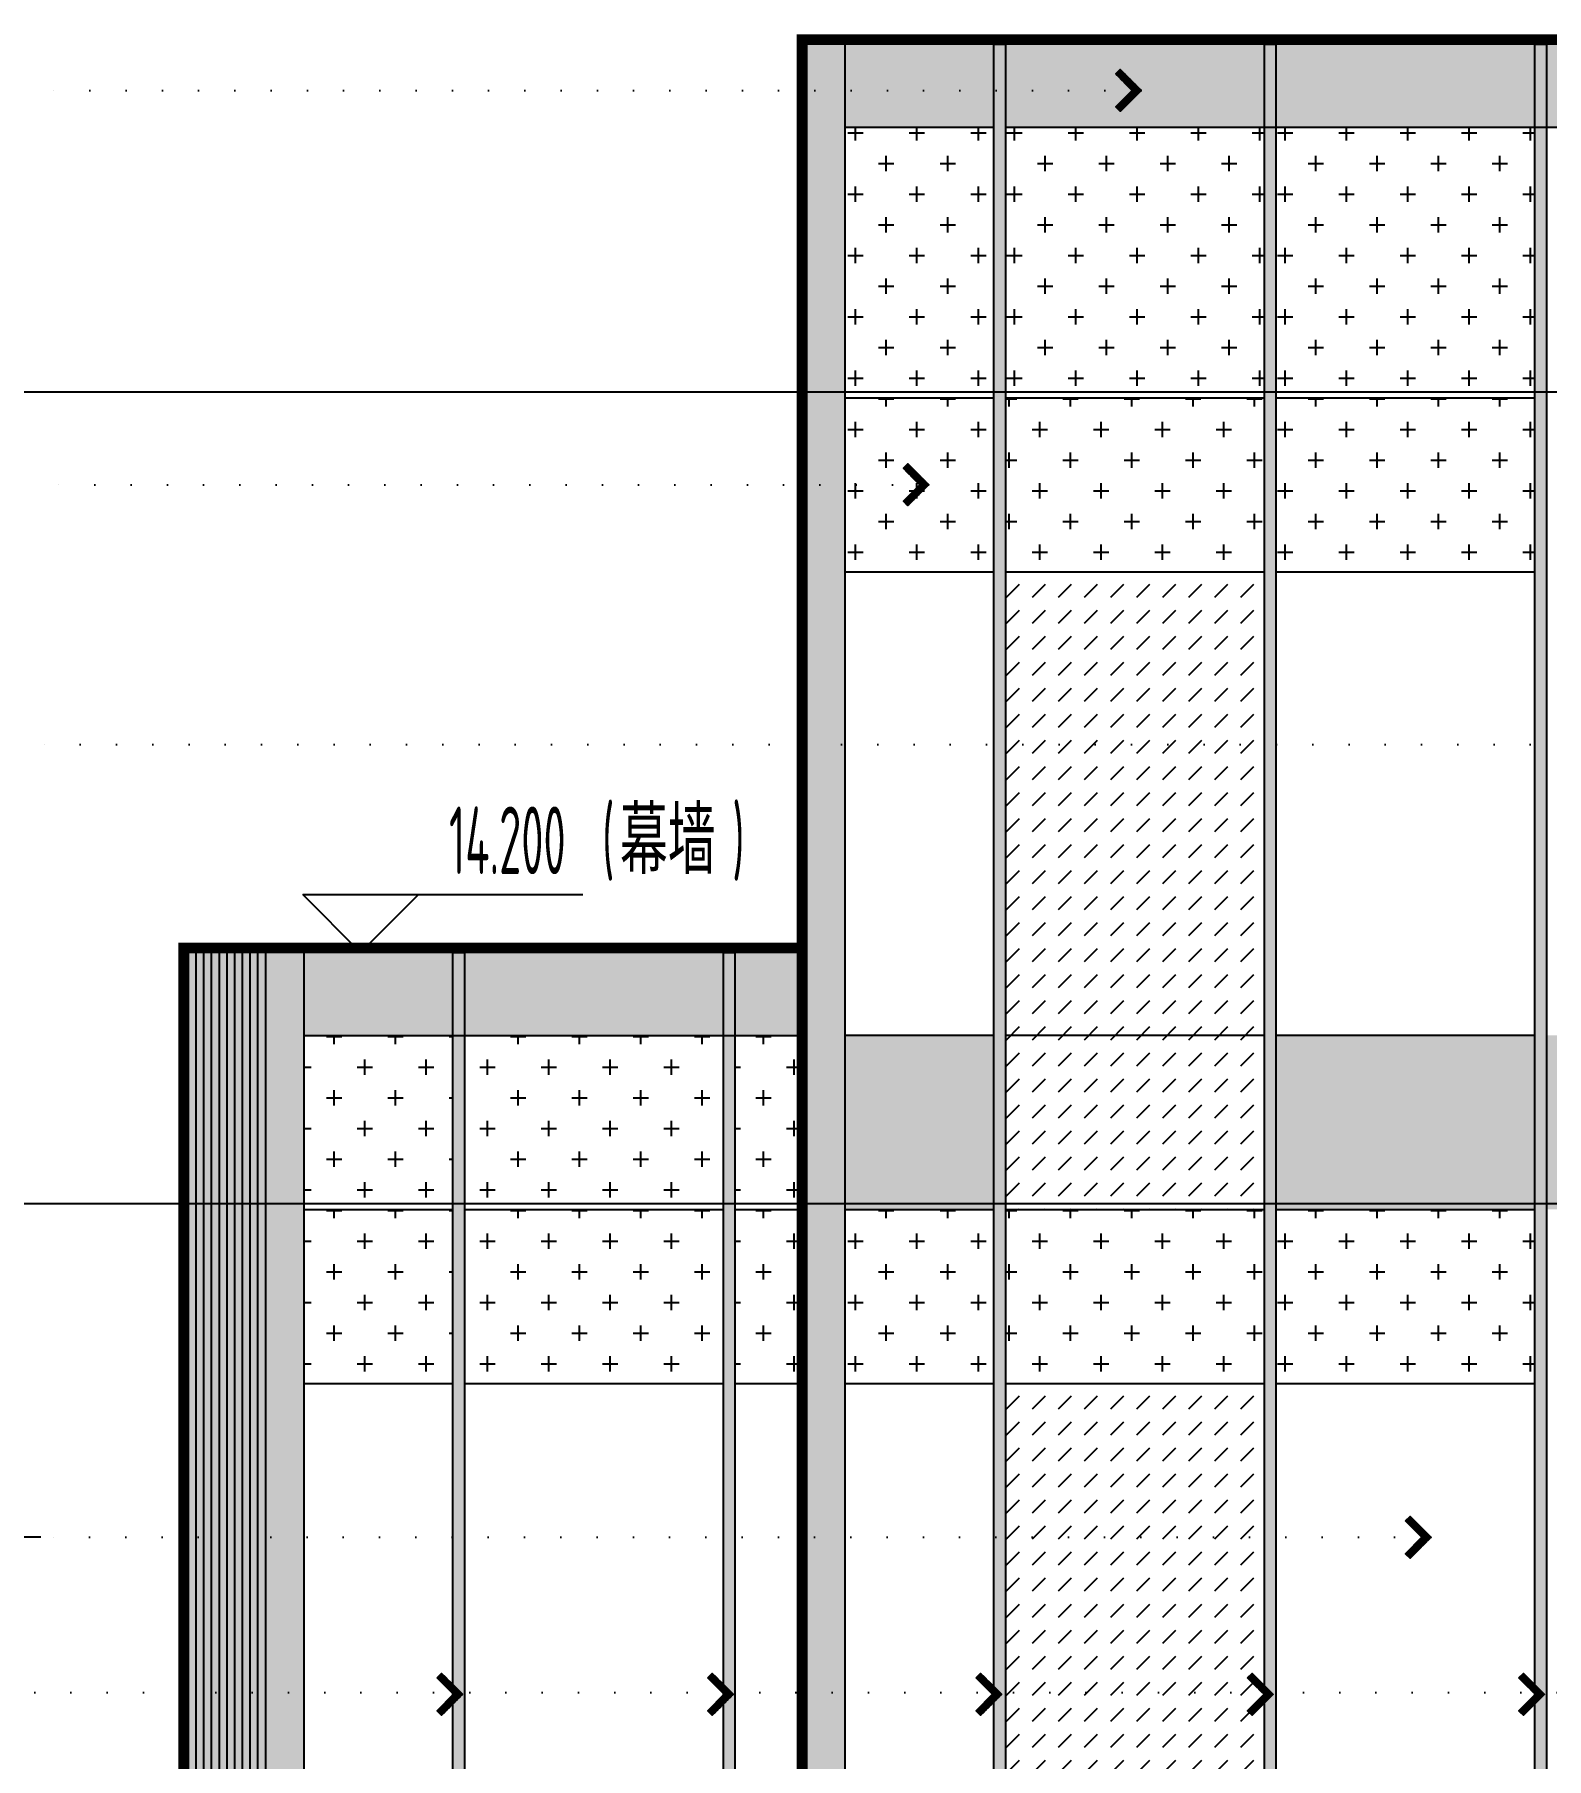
# Model space of a CAD drawing. Extents: x -863035 to 270371, y -8918 to 240488.
# Drawn here: x -855267 to -847442, y 157485 to 166406 of the extents above; entities that cross this region are included whole.
import ezdxf

# ---------------------------------------------------------------- set-up
doc = ezdxf.new("R2010")
doc.units = 0
doc.header["$LTSCALE"] = 1000
doc.header["$MEASUREMENT"] = 0
doc.linetypes.add('109-34 轴网$0$L1$0$$AUDIT_BAD_LTYPE1', pattern=[0])
doc.linetypes.add('DOT2', pattern=[0.125, 0, -0.125])
for name, color, linetype in [('01-标注_标高', 200, 'Continuous'), ('01-标注_符号', 200, 'Continuous'), ('02-TEXT_标注', 130, 'Continuous'), ('05-填充_156', 156, 'Continuous'), ('05-填充_18', 18, 'Continuous'), ('05-填充_天正', 26, 'Continuous'), ('A-C_窗', 140, 'Continuous'), ('D_铝板', 181, 'Continuous'), ('E-立面', 255, 'Continuous'), ('E-立面轮廓', 241, 'Continuous')]:
    doc.layers.add(name, color=color, linetype=linetype)
doc.layers.add('04-不打印_辅助线', color=165, linetype='Continuous', plot=False)
doc.styles.add('_TCH_DIM', font='ROS1', dxfattribs={"width": 0.75, "bigfont": 'JD'})
doc.styles.add('logo-3', font='', dxfattribs={"width": 0.8})
doc.styles.get('logo-3').set_extended_font_data('SimSun')
doc.dimstyles.new('副本 ISO-1', dxfattribs={"dimtxt": 2.5, "dimasz": 1.5, "dimexe": 1.25, "dimexo": 0.625, "dimtad": 1, "dimdec": 0, "dimtxsty": 'logo-3', "dimblk": 'ARCHTICK', "dimcen": 2.5, "dimdle": 1, "dimadec": 0, "dimazin": 0, "dimtfac": 1, "dimtdec": 0, "dimtix": 1, "dimtmove": 0, "dimatfit": 3, "dimldrblk": 'AR', "dimfxl": 0, "dimarcsym": 0})
pattern_1 = [(0, (-1379218.24, 102853.57), (158.75, 158.75), [79.375, -238.125]), (90, (-1379178.55, 102813.88), (-158.75, 158.75), [79.375, -238.125])]
pattern_2 = [(0, (-1379218.24, 107053.57), (158.75, 158.75), [79.375, -238.125]), (90, (-1379178.55, 107013.88), (-158.75, 158.75), [79.375, -238.125])]
pattern_3 = [(0, (-1379218.24, 103753.57), (158.75, 158.75), [79.375, -238.125]), (90, (-1379178.55, 103713.88), (-158.75, 158.75), [79.375, -238.125])]
pattern_4 = [(0, (-1379218.24, 107953.57), (158.75, 158.75), [79.375, -238.125]), (90, (-1379178.55, 107913.88), (-158.75, 158.75), [79.375, -238.125])]

# ---------------------------------------------------------------- blocks, each defined once
blk = doc.blocks.new('_ArchTick')
at = {"color": 0, "linetype": 'ByBlock', "const_width": 0.4}
blk.add_lwpolyline([(-0.5, -0.5), (0.5, 0.5)], dxfattribs=at)
blk = doc.blocks.new('*X7')
at = {"color": 0}
for p, q in [((-1012.3115, 1692.7227), (-1012.2838, 1692.7227)), ((-1012.3106, 1692.7211), (-1012.3106, 1692.7236)), ((-1012.3105, 1692.7237), (-1012.2848, 1692.7237)), ((-1012.3096, 1692.7201), (-1012.3096, 1692.7246)), ((-1012.3095, 1692.7247), (-1012.2858, 1692.7247)), ((-1012.3086, 1692.7191), (-1012.3086, 1692.7256)), ((-1012.3085, 1692.7257), (-1012.2868, 1692.7257)), ((-1012.3076, 1692.7181), (-1012.3076, 1692.7266)), ((-1012.3075, 1692.7267), (-1012.2878, 1692.7267)), ((-1012.3066, 1692.7171), (-1012.3066, 1692.7276)), ((-1012.3065, 1692.7277), (-1012.2888, 1692.7277)), ((-1012.3056, 1692.7161), (-1012.3056, 1692.7286)), ((-1012.3055, 1692.7287), (-1012.2898, 1692.7287)), ((-1012.3046, 1692.7151), (-1012.3046, 1692.7296)), ((-1012.3045, 1692.7297), (-1012.2908, 1692.7297)), ((-1012.3036, 1692.7141), (-1012.3036, 1692.7306)), ((-1012.3035, 1692.7307), (-1012.2918, 1692.7307)), ((-1012.3026, 1692.7131), (-1012.3026, 1692.7316)), ((-1012.3025, 1692.7317), (-1012.2928, 1692.7317)), ((-1012.3016, 1692.7121), (-1012.3016, 1692.7326)), ((-1012.3015, 1692.7327), (-1012.2938, 1692.7327)), ((-1012.3006, 1692.7111), (-1012.3006, 1692.7336)), ((-1012.3005, 1692.7337), (-1012.2948, 1692.7337)), ((-1012.2996, 1692.7101), (-1012.2996, 1692.7346)), ((-1012.2995, 1692.7347), (-1012.2958, 1692.7347)), ((-1012.2986, 1692.7091), (-1012.2986, 1692.7356)), ((-1012.2985, 1692.7357), (-1012.2968, 1692.7357)), ((-1012.2976, 1692.7081), (-1012.2976, 1692.7364)), ((-1012.2966, 1692.7071), (-1012.2966, 1692.7354)), ((-1012.2956, 1692.7061), (-1012.2956, 1692.7344)), ((-1012.2946, 1692.7051), (-1012.2946, 1692.7334)), ((-1012.2936, 1692.7041), (-1012.2936, 1692.7324)), ((-1012.2926, 1692.7031), (-1012.2926, 1692.7314)), ((-1012.2916, 1692.7021), (-1012.2916, 1692.7304)), ((-1012.2906, 1692.7011), (-1012.2906, 1692.7294)), ((-1012.2896, 1692.7001), (-1012.2896, 1692.7284)), ((-1012.2886, 1692.6991), (-1012.2886, 1692.7274)), ((-1012.2876, 1692.6981), (-1012.2876, 1692.7264)), ((-1012.2866, 1692.6971), (-1012.2866, 1692.7254)), ((-1012.2856, 1692.6961), (-1012.2856, 1692.7244)), ((-1012.2846, 1692.6951), (-1012.2846, 1692.7234)), ((-1012.3116, 1692.7221), (-1012.3116, 1692.7226)), ((-1012.3111, 1692.7217), (-1012.2828, 1692.7217)), ((-1012.3101, 1692.7207), (-1012.2818, 1692.7207)), ((-1012.3091, 1692.7197), (-1012.2808, 1692.7197)), ((-1012.3081, 1692.7187), (-1012.2798, 1692.7187)), ((-1012.3071, 1692.7177), (-1012.2788, 1692.7177)), ((-1012.3061, 1692.7167), (-1012.2778, 1692.7167)), ((-1012.3051, 1692.7157), (-1012.2768, 1692.7157)), ((-1012.3041, 1692.7147), (-1012.2758, 1692.7147)), ((-1012.3031, 1692.7137), (-1012.2748, 1692.7137)), ((-1012.3021, 1692.7127), (-1012.2738, 1692.7127)), ((-1012.3011, 1692.7117), (-1012.2728, 1692.7117)), ((-1012.3001, 1692.7107), (-1012.2718, 1692.7107)), ((-1012.2991, 1692.7097), (-1012.2708, 1692.7097)), ((-1012.2981, 1692.7087), (-1012.2698, 1692.7087)), ((-1012.2971, 1692.7077), (-1012.2688, 1692.7077)), ((-1012.2961, 1692.7067), (-1012.2678, 1692.7067)), ((-1012.2951, 1692.7057), (-1012.2668, 1692.7057)), ((-1012.2941, 1692.7047), (-1012.2658, 1692.7047)), ((-1012.2931, 1692.7037), (-1012.2648, 1692.7037)), ((-1012.2921, 1692.7027), (-1012.2638, 1692.7027)), ((-1012.2911, 1692.7017), (-1012.2628, 1692.7017)), ((-1012.2901, 1692.7007), (-1012.2618, 1692.7007)), ((-1012.2891, 1692.6997), (-1012.2608, 1692.6997)), ((-1012.2881, 1692.6987), (-1012.2598, 1692.6987)), ((-1012.2871, 1692.6977), (-1012.2588, 1692.6977)), ((-1012.2861, 1692.6967), (-1012.2578, 1692.6967)), ((-1012.2851, 1692.6957), (-1012.2568, 1692.6957)), ((-1012.2841, 1692.6947), (-1012.2558, 1692.6947)), ((-1012.2836, 1692.6941), (-1012.2836, 1692.7224)), ((-1012.2831, 1692.6937), (-1012.2548, 1692.6937)), ((-1012.2826, 1692.6931), (-1012.2826, 1692.7214)), ((-1012.2821, 1692.6927), (-1012.2538, 1692.6927)), ((-1012.2816, 1692.6921), (-1012.2816, 1692.7204)), ((-1012.2811, 1692.6917), (-1012.2528, 1692.6917)), ((-1012.2806, 1692.6911), (-1012.2806, 1692.7194)), ((-1012.2801, 1692.6907), (-1012.2518, 1692.6907)), ((-1012.2796, 1692.6901), (-1012.2796, 1692.7184)), ((-1012.2791, 1692.6897), (-1012.2508, 1692.6897)), ((-1012.2786, 1692.6891), (-1012.2786, 1692.7174)), ((-1012.2781, 1692.6887), (-1012.2498, 1692.6887)), ((-1012.2776, 1692.6881), (-1012.2776, 1692.7164)), ((-1012.2771, 1692.6877), (-1012.2488, 1692.6877)), ((-1012.2766, 1692.6871), (-1012.2766, 1692.7154)), ((-1012.2761, 1692.6867), (-1012.2478, 1692.6867)), ((-1012.2756, 1692.6861), (-1012.2756, 1692.7144)), ((-1012.2751, 1692.6857), (-1012.2468, 1692.6857)), ((-1012.2746, 1692.6851), (-1012.2746, 1692.7134)), ((-1012.2741, 1692.6847), (-1012.2458, 1692.6847)), ((-1012.2736, 1692.6841), (-1012.2736, 1692.7124)), ((-1012.2731, 1692.6837), (-1012.2448, 1692.6837)), ((-1012.2726, 1692.6831), (-1012.2726, 1692.7114)), ((-1012.2721, 1692.6827), (-1012.2438, 1692.6827)), ((-1012.2716, 1692.6821), (-1012.2716, 1692.7104)), ((-1012.2711, 1692.6817), (-1012.2428, 1692.6817)), ((-1012.2706, 1692.6811), (-1012.2706, 1692.7094)), ((-1012.2701, 1692.6807), (-1012.2418, 1692.6807)), ((-1012.2696, 1692.6801), (-1012.2696, 1692.7084)), ((-1012.2691, 1692.6797), (-1012.2408, 1692.6797)), ((-1012.2686, 1692.6791), (-1012.2686, 1692.7074)), ((-1012.2681, 1692.6787), (-1012.2398, 1692.6787)), ((-1012.2676, 1692.6781), (-1012.2676, 1692.7064)), ((-1012.2671, 1692.6777), (-1012.2388, 1692.6777)), ((-1012.2666, 1692.6771), (-1012.2666, 1692.7054)), ((-1012.2661, 1692.6767), (-1012.2378, 1692.6767)), ((-1012.2656, 1692.6761), (-1012.2656, 1692.7044)), ((-1012.2651, 1692.6757), (-1012.2368, 1692.6757)), ((-1012.2646, 1692.6751), (-1012.2646, 1692.7034)), ((-1012.2641, 1692.6747), (-1012.2358, 1692.6747)), ((-1012.2636, 1692.6741), (-1012.2636, 1692.7024)), ((-1012.2631, 1692.6737), (-1012.2348, 1692.6737)), ((-1012.2626, 1692.6731), (-1012.2626, 1692.7014)), ((-1012.2621, 1692.6727), (-1012.2338, 1692.6727)), ((-1012.2616, 1692.6721), (-1012.2616, 1692.7004)), ((-1012.2616, 1692.6677), (-1012.2333, 1692.6677)), ((-1012.2616, 1692.6394), (-1012.2616, 1692.6677)), ((-1012.2611, 1692.6717), (-1012.2328, 1692.6717)), ((-1012.2606, 1692.6711), (-1012.2606, 1692.6994)), ((-1012.2606, 1692.6687), (-1012.2323, 1692.6687)), ((-1012.2606, 1692.6404), (-1012.2606, 1692.6687)), ((-1012.2601, 1692.6707), (-1012.2318, 1692.6707)), ((-1012.2596, 1692.6701), (-1012.2596, 1692.6984)), ((-1012.2596, 1692.6697), (-1012.2313, 1692.6697)), ((-1012.2596, 1692.6414), (-1012.2596, 1692.6697)), ((-1012.2586, 1692.6424), (-1012.2586, 1692.6974)), ((-1012.2576, 1692.6434), (-1012.2576, 1692.6964)), ((-1012.2566, 1692.6444), (-1012.2566, 1692.6954)), ((-1012.2556, 1692.6454), (-1012.2556, 1692.6944)), ((-1012.2546, 1692.6464), (-1012.2546, 1692.6934)), ((-1012.2536, 1692.6474), (-1012.2536, 1692.6924)), ((-1012.2526, 1692.6484), (-1012.2526, 1692.6914)), ((-1012.2516, 1692.6494), (-1012.2516, 1692.6904)), ((-1012.2506, 1692.6504), (-1012.2506, 1692.6894)), ((-1012.2496, 1692.6514), (-1012.2496, 1692.6884)), ((-1012.2486, 1692.6524), (-1012.2486, 1692.6874)), ((-1012.2476, 1692.6534), (-1012.2476, 1692.6864)), ((-1012.2466, 1692.6544), (-1012.2466, 1692.6854)), ((-1012.2456, 1692.6554), (-1012.2456, 1692.6844)), ((-1012.2446, 1692.6564), (-1012.2446, 1692.6834)), ((-1012.2436, 1692.6574), (-1012.2436, 1692.6824)), ((-1012.2426, 1692.6584), (-1012.2426, 1692.6814)), ((-1012.2416, 1692.6594), (-1012.2416, 1692.6804)), ((-1012.2406, 1692.6604), (-1012.2406, 1692.6794)), ((-1012.2396, 1692.6614), (-1012.2396, 1692.6784)), ((-1012.2386, 1692.6624), (-1012.2386, 1692.6774)), ((-1012.2376, 1692.6634), (-1012.2376, 1692.6764)), ((-1012.2366, 1692.6644), (-1012.2366, 1692.6754)), ((-1012.2356, 1692.6654), (-1012.2356, 1692.6744)), ((-1012.2346, 1692.6664), (-1012.2346, 1692.6734)), ((-1012.2336, 1692.6674), (-1012.2336, 1692.6724)), ((-1012.2326, 1692.6684), (-1012.2326, 1692.6714)), ((-1012.2316, 1692.6694), (-1012.2316, 1692.6704)), ((-1012.3116, 1692.6177), (-1012.2833, 1692.6177)), ((-1012.3116, 1692.6172), (-1012.3116, 1692.6177)), ((-1012.3111, 1692.6167), (-1012.2843, 1692.6167)), ((-1012.3106, 1692.6187), (-1012.2823, 1692.6187)), ((-1012.3106, 1692.6162), (-1012.3106, 1692.6187)), ((-1012.3101, 1692.6157), (-1012.2853, 1692.6157)), ((-1012.3096, 1692.6197), (-1012.2813, 1692.6197)), ((-1012.3096, 1692.6152), (-1012.3096, 1692.6197)), ((-1012.3091, 1692.6147), (-1012.2863, 1692.6147)), ((-1012.3086, 1692.6207), (-1012.2803, 1692.6207)), ((-1012.3086, 1692.6142), (-1012.3086, 1692.6207)), ((-1012.3081, 1692.6137), (-1012.2873, 1692.6137)), ((-1012.3076, 1692.6217), (-1012.2793, 1692.6217)), ((-1012.3076, 1692.6132), (-1012.3076, 1692.6217)), ((-1012.3071, 1692.6127), (-1012.2883, 1692.6127)), ((-1012.3066, 1692.6227), (-1012.2783, 1692.6227)), ((-1012.3066, 1692.6122), (-1012.3066, 1692.6227)), ((-1012.3056, 1692.6237), (-1012.2773, 1692.6237)), ((-1012.3056, 1692.6112), (-1012.3056, 1692.6237)), ((-1012.3046, 1692.6247), (-1012.2763, 1692.6247)), ((-1012.3046, 1692.6102), (-1012.3046, 1692.6247)), ((-1012.3036, 1692.6257), (-1012.2753, 1692.6257)), ((-1012.3036, 1692.6092), (-1012.3036, 1692.6257)), ((-1012.3026, 1692.6267), (-1012.2743, 1692.6267)), ((-1012.3026, 1692.6082), (-1012.3026, 1692.6267)), ((-1012.3016, 1692.6277), (-1012.2733, 1692.6277)), ((-1012.3016, 1692.6072), (-1012.3016, 1692.6277)), ((-1012.3006, 1692.6287), (-1012.2723, 1692.6287)), ((-1012.3006, 1692.6062), (-1012.3006, 1692.6287)), ((-1012.2996, 1692.6297), (-1012.2713, 1692.6297)), ((-1012.2996, 1692.6052), (-1012.2996, 1692.6297)), ((-1012.2986, 1692.6307), (-1012.2703, 1692.6307)), ((-1012.2986, 1692.6042), (-1012.2986, 1692.6307)), ((-1012.2976, 1692.6317), (-1012.2693, 1692.6317)), ((-1012.2976, 1692.6034), (-1012.2976, 1692.6317)), ((-1012.2966, 1692.6327), (-1012.2683, 1692.6327)), ((-1012.2966, 1692.6044), (-1012.2966, 1692.6327)), ((-1012.2956, 1692.6337), (-1012.2673, 1692.6337)), ((-1012.2956, 1692.6054), (-1012.2956, 1692.6337)), ((-1012.2946, 1692.6347), (-1012.2663, 1692.6347)), ((-1012.2946, 1692.6064), (-1012.2946, 1692.6347)), ((-1012.2936, 1692.6357), (-1012.2653, 1692.6357)), ((-1012.2936, 1692.6074), (-1012.2936, 1692.6357)), ((-1012.2926, 1692.6367), (-1012.2643, 1692.6367)), ((-1012.2926, 1692.6084), (-1012.2926, 1692.6367)), ((-1012.2916, 1692.6377), (-1012.2633, 1692.6377)), ((-1012.2916, 1692.6094), (-1012.2916, 1692.6377)), ((-1012.2906, 1692.6387), (-1012.2623, 1692.6387)), ((-1012.2906, 1692.6104), (-1012.2906, 1692.6387)), ((-1012.2896, 1692.6397), (-1012.2613, 1692.6397)), ((-1012.2896, 1692.6114), (-1012.2896, 1692.6397)), ((-1012.2886, 1692.6407), (-1012.2603, 1692.6407)), ((-1012.2886, 1692.6124), (-1012.2886, 1692.6407)), ((-1012.2876, 1692.6417), (-1012.2593, 1692.6417)), ((-1012.2876, 1692.6134), (-1012.2876, 1692.6417)), ((-1012.2866, 1692.6427), (-1012.2583, 1692.6427)), ((-1012.2866, 1692.6144), (-1012.2866, 1692.6427)), ((-1012.2856, 1692.6437), (-1012.2573, 1692.6437)), ((-1012.2856, 1692.6154), (-1012.2856, 1692.6437)), ((-1012.2846, 1692.6447), (-1012.2563, 1692.6447)), ((-1012.2846, 1692.6164), (-1012.2846, 1692.6447)), ((-1012.2836, 1692.6457), (-1012.2553, 1692.6457)), ((-1012.2836, 1692.6174), (-1012.2836, 1692.6457)), ((-1012.2826, 1692.6467), (-1012.2543, 1692.6467)), ((-1012.2826, 1692.6184), (-1012.2826, 1692.6467)), ((-1012.2816, 1692.6477), (-1012.2533, 1692.6477)), ((-1012.2816, 1692.6194), (-1012.2816, 1692.6477)), ((-1012.2806, 1692.6487), (-1012.2523, 1692.6487)), ((-1012.2806, 1692.6204), (-1012.2806, 1692.6487)), ((-1012.2796, 1692.6497), (-1012.2513, 1692.6497)), ((-1012.2796, 1692.6214), (-1012.2796, 1692.6497)), ((-1012.2786, 1692.6507), (-1012.2503, 1692.6507)), ((-1012.2786, 1692.6224), (-1012.2786, 1692.6507)), ((-1012.2776, 1692.6517), (-1012.2493, 1692.6517)), ((-1012.2776, 1692.6234), (-1012.2776, 1692.6517)), ((-1012.2766, 1692.6527), (-1012.2483, 1692.6527)), ((-1012.2766, 1692.6244), (-1012.2766, 1692.6527)), ((-1012.2756, 1692.6537), (-1012.2473, 1692.6537)), ((-1012.2756, 1692.6254), (-1012.2756, 1692.6537)), ((-1012.2746, 1692.6547), (-1012.2463, 1692.6547)), ((-1012.2746, 1692.6264), (-1012.2746, 1692.6547)), ((-1012.2736, 1692.6557), (-1012.2453, 1692.6557)), ((-1012.2736, 1692.6274), (-1012.2736, 1692.6557)), ((-1012.2726, 1692.6567), (-1012.2443, 1692.6567)), ((-1012.2726, 1692.6284), (-1012.2726, 1692.6567)), ((-1012.2716, 1692.6577), (-1012.2433, 1692.6577)), ((-1012.2716, 1692.6294), (-1012.2716, 1692.6577)), ((-1012.2706, 1692.6587), (-1012.2423, 1692.6587)), ((-1012.2706, 1692.6304), (-1012.2706, 1692.6587)), ((-1012.2696, 1692.6597), (-1012.2413, 1692.6597)), ((-1012.2696, 1692.6314), (-1012.2696, 1692.6597)), ((-1012.2686, 1692.6607), (-1012.2403, 1692.6607)), ((-1012.2686, 1692.6324), (-1012.2686, 1692.6607)), ((-1012.2676, 1692.6617), (-1012.2393, 1692.6617)), ((-1012.2676, 1692.6334), (-1012.2676, 1692.6617)), ((-1012.2666, 1692.6627), (-1012.2383, 1692.6627)), ((-1012.2666, 1692.6344), (-1012.2666, 1692.6627)), ((-1012.2656, 1692.6637), (-1012.2373, 1692.6637)), ((-1012.2656, 1692.6354), (-1012.2656, 1692.6637)), ((-1012.2646, 1692.6647), (-1012.2363, 1692.6647)), ((-1012.2646, 1692.6364), (-1012.2646, 1692.6647)), ((-1012.2636, 1692.6657), (-1012.2353, 1692.6657)), ((-1012.2636, 1692.6374), (-1012.2636, 1692.6657)), ((-1012.2626, 1692.6667), (-1012.2343, 1692.6667)), ((-1012.2626, 1692.6384), (-1012.2626, 1692.6667)), ((-1012.3061, 1692.6117), (-1012.2893, 1692.6117)), ((-1012.3051, 1692.6107), (-1012.2903, 1692.6107)), ((-1012.3041, 1692.6097), (-1012.2913, 1692.6097)), ((-1012.3031, 1692.6087), (-1012.2923, 1692.6087)), ((-1012.3021, 1692.6077), (-1012.2933, 1692.6077)), ((-1012.3011, 1692.6067), (-1012.2943, 1692.6067)), ((-1012.3001, 1692.6057), (-1012.2953, 1692.6057)), ((-1012.2991, 1692.6047), (-1012.2963, 1692.6047)), ((-1012.2981, 1692.6037), (-1012.2973, 1692.6037))]:
    blk.add_line(p, q, dxfattribs=at)
blk = doc.blocks.new('A-ARROW')
blk.add_lwpolyline([(0.0808, 0.0525), (0.0666, 0.0666), (0, 0), (0.0666, -0.0666), (0.0808, -0.0525), (0.0283, 0)], close=True)
at = {"rotation": 180}
blk.add_blockref('*X7', (-1012.2311, 1692.6699), dxfattribs=at)
blk = doc.blocks.new('AR')
at = {"xscale": -21.59999999986031, "yscale": 21.59999999999127, "zscale": 21.6, "rotation": 359.9999997162888}
blk.add_blockref('A-ARROW', (0, 0), dxfattribs=at)
blk = doc.blocks.new('*U25')
at = {"layer": '05-填充_18'}
h = blk.add_hatch(color=256, dxfattribs=at)
h.dxf.hatch_style = 1
h.paths.add_polyline_path([(60, -10350), (0, -10350), (0, 310), (60, 310)])
blk.add_lwpolyline([(60, -10350), (0, -10350), (0, 310), (60, 310)], close=True)
blk = doc.blocks.new('*U32')
at = {"layer": '05-填充_18'}
h = blk.add_hatch(color=256, dxfattribs=at)
h.dxf.hatch_style = 1
h.paths.add_polyline_path([(60, -8090), (0, -8090), (0, 310), (60, 310)])
blk.add_lwpolyline([(60, -8090), (0, -8090), (0, 310), (60, 310)], close=True)
blk = doc.blocks.new('*U23')
at = {"layer": '05-填充_18'}
h = blk.add_hatch(color=256, dxfattribs=at)
h.dxf.hatch_style = 1
h.paths.add_polyline_path([(60, -15050), (0, -15050), (0, 310), (60, 310)])
blk.add_lwpolyline([(60, -15050), (0, -15050), (0, 310), (60, 310)], close=True)

msp = doc.modelspace()

# ---------------------------------------------------------------- hatches: boundary and pattern name
at = {"layer": '05-填充_156'}
h = msp.add_hatch(dxfattribs=at)
h.set_pattern_fill('CROSS', color=136, scale=100)
h.set_pattern_definition(pattern_4)
h.paths.add_polyline_path([(-850301.8, 165926.2), (-851071.8, 165926.2), (-851071.8, 164526.2), (-850301.8, 164526.2)])
h = msp.add_hatch(dxfattribs=at)
h.set_pattern_fill('CROSS', color=136, scale=100)
h.set_pattern_definition([(0, (-1380618.24, 107953.57), (158.75, 158.75), [79.375, -238.125]), (90, (-1380578.55, 107913.88), (-158.75, 158.75), [79.375, -238.125])])
h.paths.add_polyline_path([(-848901.8, 165926.2), (-850241.8, 165926.2), (-850241.8, 164526.2), (-848901.8, 164526.2)])
h = msp.add_hatch(dxfattribs=at)
h.set_pattern_fill('CROSS', color=136, scale=100)
h.set_pattern_definition(pattern_4)
h.paths.add_polyline_path([(-847501.8, 165926.2), (-848841.8, 165926.2), (-848841.8, 164526.2), (-847501.8, 164526.2)])
h = msp.add_hatch(dxfattribs=at)
h.set_pattern_fill('CROSS', color=136, scale=100)
h.set_pattern_definition(pattern_2)
h.paths.add_polyline_path([(-850301.8, 164526.2), (-851071.8, 164526.2), (-851071.8, 163626.2), (-850301.8, 163626.2)])
h = msp.add_hatch(dxfattribs=at)
h.set_pattern_fill('CROSS', color=136, scale=100)
h.set_pattern_definition(pattern_2)
h.paths.add_polyline_path([(-848901.8, 164526.2), (-850241.8, 164526.2), (-850241.8, 163626.2), (-848901.8, 163626.2)])
h = msp.add_hatch(dxfattribs=at)
h.set_pattern_fill('CROSS', color=136, scale=100)
h.set_pattern_definition(pattern_2)
h.paths.add_polyline_path([(-847501.8, 164526.2), (-848841.8, 164526.2), (-848841.8, 163626.2), (-847501.8, 163626.2)])
h = msp.add_hatch(dxfattribs=at)
h.set_pattern_fill('DASH', color=256, scale=100, angle=45)
h.set_pattern_definition([(45, (-1379218.24, 107053.57), (1e-14, 134.703842), [95.25, -95.25])])
h.paths.add_polyline_path([(-848901.8, 163626.2), (-850241.8, 163626.2), (-850241.8, 160326.2), (-848901.8, 160326.2)])
h = msp.add_hatch(dxfattribs=at)
h.set_pattern_fill('CROSS', color=136, scale=100)
h.set_pattern_definition(pattern_3)
h.paths.add_polyline_path([(-853101.8, 161226.2), (-853871.8, 161226.2), (-853871.8, 160326.2), (-853101.8, 160326.2)])
h = msp.add_hatch(dxfattribs=at)
h.set_pattern_fill('CROSS', color=136, scale=100)
h.set_pattern_definition(pattern_3)
h.paths.add_polyline_path([(-851701.8, 161226.2), (-853041.8, 161226.2), (-853041.8, 160326.2), (-851701.8, 160326.2)])
h = msp.add_hatch(dxfattribs=at)
h.set_pattern_fill('CROSS', color=136, scale=100)
h.set_pattern_definition(pattern_3)
h.paths.add_polyline_path([(-851271.8, 161226.2), (-851641.8, 161226.2), (-851641.8, 160326.2), (-851271.8, 160326.2)])
h = msp.add_hatch(dxfattribs=at)
h.set_pattern_fill('CROSS', color=136, scale=100)
h.set_pattern_definition(pattern_1)
h.paths.add_polyline_path([(-853101.8, 160326.2), (-853871.8, 160326.2), (-853871.8, 159426.2), (-853101.8, 159426.2)])
h = msp.add_hatch(dxfattribs=at)
h.set_pattern_fill('CROSS', color=136, scale=100)
h.set_pattern_definition(pattern_1)
h.paths.add_polyline_path([(-851701.8, 160326.2), (-853041.8, 160326.2), (-853041.8, 159426.2), (-851701.8, 159426.2)])
h = msp.add_hatch(dxfattribs=at)
h.set_pattern_fill('CROSS', color=136, scale=100)
h.set_pattern_definition(pattern_1)
h.paths.add_polyline_path([(-851271.8, 160326.2), (-851641.8, 160326.2), (-851641.8, 159426.2), (-851271.8, 159426.2)])
h = msp.add_hatch(dxfattribs=at)
h.set_pattern_fill('CROSS', color=136, scale=100)
h.set_pattern_definition(pattern_1)
h.paths.add_polyline_path([(-850301.8, 160326.2), (-851071.8, 160326.2), (-851071.8, 159426.2), (-850301.8, 159426.2)])
h = msp.add_hatch(dxfattribs=at)
h.set_pattern_fill('CROSS', color=136, scale=100)
h.set_pattern_definition(pattern_1)
h.paths.add_polyline_path([(-848901.8, 160326.2), (-850241.8, 160326.2), (-850241.8, 159426.2), (-848901.8, 159426.2)])
h = msp.add_hatch(dxfattribs=at)
h.set_pattern_fill('CROSS', color=136, scale=100)
h.set_pattern_definition(pattern_1)
h.paths.add_polyline_path([(-847501.8, 160326.2), (-848841.8, 160326.2), (-848841.8, 159426.2), (-847501.8, 159426.2)])
h = msp.add_hatch(dxfattribs=at)
h.set_pattern_fill('DASH', color=256, scale=100, angle=45)
h.set_pattern_definition([(45, (-1379218.24, 102853.57), (1e-14, 134.703842), [95.25, -95.25])])
h.paths.add_polyline_path([(-848901.8, 159426.2), (-850241.8, 159426.2), (-850241.8, 156126.2), (-848901.8, 156126.2)])
at = {"layer": '05-填充_18'}
h = msp.add_hatch(color=256, dxfattribs=at)
h.dxf.hatch_style = 1
h.paths.add_polyline_path([(-851071.8, 166356.2), (-851271.8, 166356.2), (-851271.8, 150996.2), (-851071.8, 150996.2)])
h = msp.add_hatch(color=256, dxfattribs=at)
h.dxf.hatch_style = 1
h.paths.add_polyline_path([(-851071.8, 166356.2), (-851071.8, 165926.2), (-832671.8, 165926.2), (-832671.8, 166356.2)])
h = msp.add_hatch(color=256, dxfattribs=at)
h.dxf.hatch_style = 1
h.paths.add_polyline_path([(-853871.8, 161656.2), (-854471.8, 161656.2), (-854471.8, 150996.2), (-853871.8, 150996.2)])
h = msp.add_hatch(color=256, dxfattribs=at)
h.dxf.hatch_style = 1
h.paths.add_polyline_path([(-851271.8, 161656.2), (-853871.8, 161656.2), (-853871.8, 161226.2), (-851271.8, 161226.2)])
at = {"layer": '05-填充_天正'}
h = msp.add_hatch(dxfattribs=at)
h.set_pattern_fill('AR-CONC', color=256, scale=200)
h.set_pattern_definition([(50, (-468083.67, 4200), (364.36934, -31.87817), [38.1, -419.1]), (355, (-468083.67, 4200), (-70.48565, 382.1133), [30.48, -335.28]), (100.451, (-468053.3, 4197.34), (293.885, 350.23338), [32.38, -356.18]), (46.1842, (-468083.67, 4301.6), (542.1581, -84.08466), [57.15, -628.65]), (96.6356, (-468038.5, 4294.6), (474.8085, 494.8511), [48.57, -534.27]), (351.184, (-468083.67, 4301.6), (474.8092, 494.8502), [45.72, -502.92]), (21, (-468032.87, 4276.2), (303.22976, -204.53104), [38.1, -419.1]), (326, (-468032.87, 4276.2), (123.60406, 368.37593), [30.48, -335.28]), (71.4514, (-468007.6, 4259.16), (426.83298, 163.84572), [32.38, -356.18]), (37.5, (-468083.67, 4200), (6.177207, 169.110078), [0, -331.216, 0, -340.36, 0, -336.55]), (7.5, (-468083.67, 4200), (133.639325, 200.36115), [0, -194.056, 0, -323.596, 0, -128.27]), (327.5, (-468196.95, 4200), (271.18119, -11.45749), [0, -127, 0, -396.24, 0, -525.78]), (317.5, (-468247.75, 4200), (296.25836, 50.85298), [0, -165.1, 0, -263.144, 0, -373.38])])
h.paths.add_polyline_path([(-805441.8, 160326.2), (-804671.8, 160326.2), (-804671.8, 161226.2), (-805441.8, 161226.2)])
h.paths.add_polyline_path([(-806841.8, 160326.2), (-805501.8, 160326.2), (-805501.8, 161226.2), (-806841.8, 161226.2)])
h.paths.add_polyline_path([(-811041.8, 161226.2), (-809701.8, 161226.2), (-809701.8, 160326.2), (-811041.8, 160326.2)])
h.paths.add_polyline_path([(-812441.8, 160326.2), (-811101.8, 160326.2), (-811101.8, 161226.2), (-812441.8, 161226.2)])
h.paths.add_polyline_path([(-813841.8, 161226.2), (-812501.8, 161226.2), (-812501.8, 160326.2), (-813841.8, 160326.2)])
h.paths.add_polyline_path([(-815241.8, 160326.2), (-813901.8, 160326.2), (-813901.8, 161226.2), (-815241.8, 161226.2)])
h.paths.add_polyline_path([(-816641.8, 160326.2), (-815871.8, 160326.2), (-815871.8, 161226.2), (-816641.8, 161226.2)])
h.paths.add_polyline_path([(-818041.8, 161226.2), (-816701.8, 161226.2), (-816701.8, 160326.2), (-818041.8, 160326.2)])
h.paths.add_polyline_path([(-819441.8, 160326.2), (-818101.8, 160326.2), (-818101.8, 161226.2), (-819441.8, 161226.2)])
h.paths.add_polyline_path([(-820841.8, 160326.2), (-819501.8, 160326.2), (-819501.8, 161226.2), (-820841.8, 161226.2)])
h.paths.add_polyline_path([(-822241.8, 161226.2), (-821471.8, 161226.2), (-821471.8, 160326.2), (-822241.8, 160326.2)])
h.paths.add_polyline_path([(-823641.8, 160326.2), (-822301.8, 160326.2), (-822301.8, 161226.2), (-823641.8, 161226.2)])
h.paths.add_polyline_path([(-827841.8, 160326.2), (-826501.8, 160326.2), (-826501.8, 161226.2), (-827841.8, 161226.2)])
h.paths.add_polyline_path([(-829241.8, 161226.2), (-827901.8, 161226.2), (-827901.8, 160326.2), (-829241.8, 160326.2)])
h.paths.add_polyline_path([(-830641.8, 160326.2), (-829301.8, 160326.2), (-829301.8, 161226.2), (-830641.8, 161226.2)])
h.paths.add_polyline_path([(-832041.8, 161226.2), (-830701.8, 161226.2), (-830701.8, 160326.2), (-832041.8, 160326.2)])
h.paths.add_polyline_path([(-832471.8, 160326.2), (-832101.8, 160326.2), (-832101.8, 161226.2), (-832471.8, 161226.2)])
h.paths.add_polyline_path([(-833441.8, 160326.2), (-832671.8, 160326.2), (-832671.8, 161226.2), (-833441.8, 161226.2)])
h.paths.add_polyline_path([(-836241.8, 161226.2), (-834901.8, 161226.2), (-834901.8, 160326.2), (-836241.8, 160326.2)])
h.paths.add_polyline_path([(-837641.8, 160326.2), (-836301.8, 160326.2), (-836301.8, 161226.2), (-837641.8, 161226.2)])
h.paths.add_polyline_path([(-839041.8, 161226.2), (-837701.8, 161226.2), (-837701.8, 160326.2), (-839041.8, 160326.2)])
h.paths.add_polyline_path([(-840441.8, 160326.2), (-839101.8, 160326.2), (-839101.8, 161226.2), (-840441.8, 161226.2)])
h.paths.add_polyline_path([(-844641.8, 161226.2), (-843301.8, 161226.2), (-843301.8, 160326.2), (-844641.8, 160326.2)])
h.paths.add_polyline_path([(-846041.8, 160326.2), (-844701.8, 160326.2), (-844701.8, 161226.2), (-846041.8, 161226.2)])
h.paths.add_polyline_path([(-847441.8, 160326.2), (-846101.8, 160326.2), (-846101.8, 161226.2), (-847441.8, 161226.2)])
h.paths.add_polyline_path([(-848841.8, 160326.2), (-847501.8, 160326.2), (-847501.8, 161226.2), (-848841.8, 161226.2)])
h.paths.add_polyline_path([(-851071.8, 160326.2), (-850301.8, 160326.2), (-850301.8, 161226.2), (-851071.8, 161226.2)])

# ---------------------------------------------------------------- linework, layer by layer
at = {"layer": '01-标注_标高'}
for p, q in [((-853578.8, 161656.2), (-853878.8, 161956.2)), ((-853878.8, 161956.2), (-852428.8, 161956.2)), ((-853578.8, 161656.2), (-853278.8, 161956.2))]:
    msp.add_line(p, q, dxfattribs=at)
at = {"layer": '01-标注_符号'}
msp.add_line((-855233.2, 158629.7), (-858462.8, 158629.7), dxfattribs=at)
at = {"layer": '04-不打印_辅助线'}
for points in [[(-858458.3, 164556.2), (-798546, 164556.2)], [(-858458.3, 160356.2), (-798546, 160356.2)]]:
    msp.add_lwpolyline(points, dxfattribs=at)
at = {"layer": 'A-C_窗'}
for points in [[(-851071.8, 164526.2), (-850301.8, 164526.2)], [(-850241.8, 164526.2), (-848901.8, 164526.2)], [(-848841.8, 164526.2), (-847501.8, 164526.2)], [(-851071.8, 163626.2), (-850301.8, 163626.2)], [(-850241.8, 163626.2), (-848901.8, 163626.2)], [(-848841.8, 163626.2), (-847501.8, 163626.2)], [(-850301.8, 161226.2), (-851071.8, 161226.2)], [(-848901.8, 161226.2), (-850241.8, 161226.2)], [(-847501.8, 161226.2), (-848841.8, 161226.2)], [(-853871.8, 160326.2), (-853101.8, 160326.2)], [(-853041.8, 160326.2), (-851701.8, 160326.2)], [(-851641.8, 160326.2), (-851271.8, 160326.2)], [(-851071.8, 160326.2), (-850301.8, 160326.2)], [(-850241.8, 160326.2), (-848901.8, 160326.2)], [(-848841.8, 160326.2), (-847501.8, 160326.2)], [(-853871.8, 159426.2), (-853101.8, 159426.2)], [(-853041.8, 159426.2), (-851701.8, 159426.2)], [(-851641.8, 159426.2), (-851271.8, 159426.2)], [(-851071.8, 159426.2), (-850301.8, 159426.2)], [(-850241.8, 159426.2), (-848901.8, 159426.2)], [(-848841.8, 159426.2), (-847501.8, 159426.2)]]:
    msp.add_lwpolyline(points, dxfattribs=at)
at = {"layer": 'D_铝板'}
for points in [[(-854431.8, 161656.2), (-854431.8, 150996.2)], [(-854391.8, 161656.2), (-854391.8, 150996.2)], [(-854351.8, 161656.2), (-854351.8, 150996.2)], [(-854311.8, 161656.2), (-854311.8, 150996.2)], [(-854271.8, 161656.2), (-854271.8, 150996.2)], [(-854231.8, 161656.2), (-854231.8, 150996.2)], [(-854191.8, 161656.2), (-854191.8, 150996.2)], [(-854151.8, 161656.2), (-854151.8, 150996.2)], [(-854111.8, 161656.2), (-854111.8, 150996.2)], [(-854071.8, 161656.2), (-854071.8, 150996.2)]]:
    msp.add_lwpolyline(points, dxfattribs=at)
at = {"layer": 'E-立面', "linetype": '109-34 轴网$0$L1$0$$AUDIT_BAD_LTYPE1'}
for points in [[(-832471.8, 166356.2), (-851271.8, 166356.2), (-851271.8, 150996.2), (-802681.8, 150996.2), (-802681.8, 161656.2), (-804471.8, 161656.2)], [(-851071.8, 150996.2), (-851071.8, 166356.2)], [(-851071.8, 165926.2), (-850301.8, 165926.2)], [(-850241.8, 165926.2), (-832671.8, 165926.2)], [(-851271.8, 161656.2), (-854471.8, 161656.2), (-854471.8, 150996.2), (-852971.8, 150996.2)], [(-853871.8, 150996.2), (-853871.8, 161656.2)], [(-853871.8, 161226.2), (-851271.8, 161226.2)]]:
    msp.add_lwpolyline(points, dxfattribs=at)
at = {"layer": 'E-立面轮廓', "const_width": 50}
for points in [[(-832446.8, 150996.2), (-832446.8, 166381.2), (-851296.8, 166381.2), (-851296.8, 150971.2), (-802656.8, 150971.2), (-802656.8, 161681.2), (-804471.8, 161681.2)], [(-851271.8, 161681.2), (-854496.8, 161681.2), (-854496.8, 150971.2), (-852996.8, 150971.2)]]:
    msp.add_lwpolyline(points, dxfattribs=at)

# ---------------------------------------------------------------- block references
at = {"layer": '01-标注_符号', "color": 51, "linetype": 'DOT2', "ltscale": 1.5, "xscale": 75, "yscale": 75, "zscale": 75}
for p in [(-853051.9, 157817.2), (-851651.1, 157817.2), (-850262.4, 157817.2), (-848857.9, 157817.2), (-847453.7, 157817.2)]:
    msp.add_blockref('AR', p, dxfattribs=at)
at = {"layer": 'D_铝板'}
for name, p in [('*U23', (-850301.8, 166046.3)), ('*U23', (-848901.8, 166046.3)), ('*U23', (-847501.8, 166046.3)), ('*U25', (-853101.8, 161346.3)), ('*U32', (-851701.8, 161346.3))]:
    msp.add_blockref(name, p, dxfattribs=at)

# ---------------------------------------------------------------- texts
at = {"layer": '02-TEXT_标注', "style": '_TCH_DIM'}
for s, height, width, p in [('14.200', 350, 0.5625, (-853121.6, 162061.2)), ('(', 350, 0.5625, (-852328.8, 162061.2)), ('幕墙', 347.29, 0.75, (-852236.9, 162061.2)), (')', 350, 0.5625, (-851654.9, 162061.2))]:
    msp.add_text(s, height=height, dxfattribs=dict(at, width=width)).set_placement(p)

# ---------------------------------------------------------------- leaders
at = {"layer": '01-标注_符号', "color": 51, "linetype": 'DOT2', "ltscale": 1.5}
for points in [[(-849539.8, 166116.9), (-855300.3, 166116.9)], [(-850639.4, 164076.5), (-855300.3, 164076.5)], [(-837020, 162731.2), (-855300.3, 162731.2)], [(-848040.4, 158629.7), (-855233.2, 158629.7)], [(-802737.6, 157825.7), (-855814.7, 157825.7)]]:
    msp.add_leader(points, dimstyle='副本 ISO-1', override={"dimasz": 75, "dimtad": 0}, dxfattribs=at)

doc.saveas('drawing.dxf')
